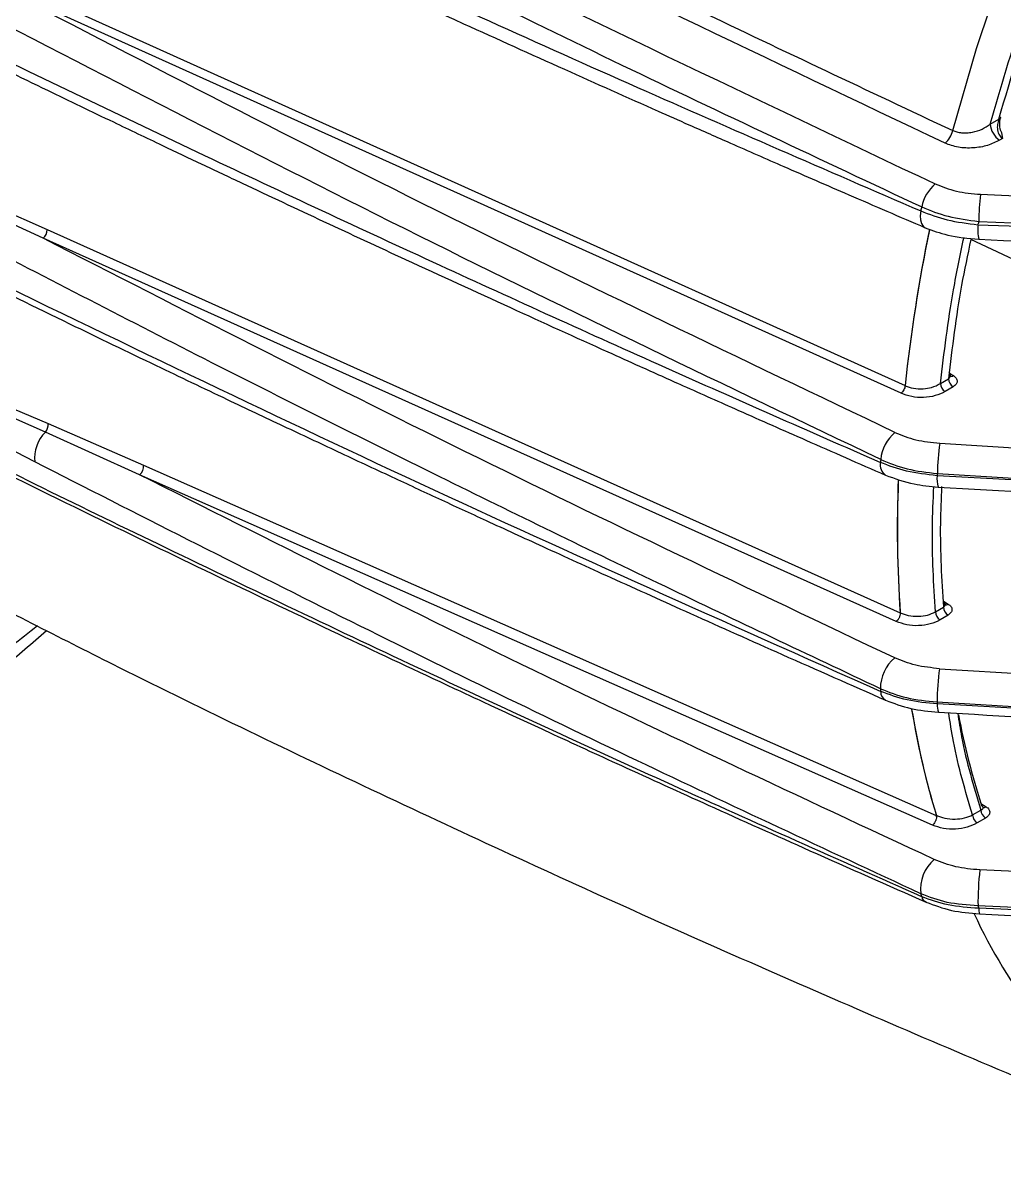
# Model space of a CAD drawing. Extents: x 11 to 120, y 2 to 94.
# Drawn here: x 88.389 to 90.615, y 10.559 to 13.146 of the extents above; entities that cross this region are included whole.
import ezdxf

# ---------------------------------------------------------------- set-up
doc = ezdxf.new("R2010")
doc.units = 0
doc.header["$MEASUREMENT"] = 0
doc.layers.add('OBJECT', color=7, linetype='CONTINUOUS')

msp = doc.modelspace()

# ---------------------------------------------------------------- linework, layer by layer
at = {"layer": 'OBJECT'}
for p, q in [((88.3198, 13.2578), (90.3904, 12.3232)), ((90.3814, 12.3059), (88.3109, 13.2405)), ((90.5837, 12.9165), (90.6031, 12.928)), ((90.6092, 12.8966), (90.6114, 12.884)), ((90.6114, 12.884), (90.605, 12.8801)), ((90.5617, 12.7573), (91.556, 12.7151)), ((88.4358, 12.6575), (88.273, 12.7321)), ((88.2798, 12.75), (88.4448, 12.6771)), ((90.5559, 12.6884), (91.5506, 12.6502)), ((90.5577, 12.6959), (91.5528, 12.6567)), ((90.3704, 11.7881), (88.4358, 12.6575)), ((88.4448, 12.6771), (90.3794, 11.808)), ((91.5331, 12.1902), (90.5397, 12.6547)), ((90.4922, 12.3508), (90.5002, 12.3459)), ((90.4927, 12.3455), (90.4935, 12.346)), ((90.4707, 12.3279), (90.4889, 12.3388)), ((90.4995, 12.3206), (90.4813, 12.3097)), ((88.3485, 12.2791), (88.4466, 12.237)), ((88.4405, 12.2176), (88.3435, 12.2611)), ((88.6543, 12.121), (88.4405, 12.2176)), ((88.4466, 12.237), (88.663, 12.1428)), ((88.4166, 12.1501), (88.3233, 12.1988)), ((90.4691, 12.1925), (91.4379, 12.1334)), ((88.663, 12.1428), (90.4612, 11.3481)), ((90.4526, 11.326), (88.6543, 12.121)), ((91.4326, 12.0649), (90.4633, 12.1189)), ((90.4637, 12.1237), (91.4326, 12.0655)), ((90.4775, 11.8344), (90.4884, 11.8276)), ((90.3794, 11.808), (90.3794, 11.807)), ((90.3796, 11.8069), (90.3796, 11.8079)), ((90.4593, 11.8099), (90.4774, 11.8207)), ((90.488, 11.8025), (90.47, 11.7917)), ((90.4687, 11.681), (91.4378, 11.6221)), ((90.4633, 11.6055), (91.4326, 11.5458)), ((91.4326, 11.5452), (90.4637, 11.6011)), ((90.5437, 11.3491), (90.5624, 11.3603)), ((90.5624, 11.3749), (90.5742, 11.3677)), ((90.4612, 11.3481), (90.4615, 11.345)), ((90.4618, 11.3449), (90.4614, 11.348)), ((90.5731, 11.3421), (90.5543, 11.3309)), ((91.5539, 11.1802), (90.56, 11.2244)), ((91.5506, 11.0966), (90.5559, 11.1428)), ((91.5526, 11.0923), (90.5577, 11.1374))]:
    msp.add_line(p, q, dxfattribs=at)
at = {"layer": 'OBJECT', "flags": 128}
for points in [[(90.4986, 12.9019), (90.5523, 13.0884), (90.615, 13.2754), (90.6865, 13.4622), (90.7664, 13.648), (90.8544, 13.8317), (90.95, 14.0126), (91.0528, 14.1899), (91.1623, 14.3627), (91.278, 14.5302), (91.3994, 14.6917), (91.5259, 14.8463), (91.657, 14.9934), (91.7919, 15.1323), (91.9301, 15.2624), (92.071, 15.3829), (92.2138, 15.4935), (92.358, 15.5935)], [(90.605, 12.9337), (90.6058, 12.933), (90.6066, 12.9319), (90.607, 12.9308), (90.6068, 12.9298), (90.606, 12.929), (90.6048, 12.9284), (90.6031, 12.928)], [(90.426, 12.7196), (90.4248, 12.7088), (90.4253, 12.6991), (90.4275, 12.691), (90.4312, 12.685), (90.4362, 12.6814)], [(90.4776, 11.8327), (90.4779, 11.8306), (90.4786, 11.8289), (90.4797, 11.8275), (90.481, 11.8266), (90.4826, 11.8262), (90.4844, 11.8262), (90.4864, 11.8267), (90.4884, 11.8276)]]:
    msp.add_lwpolyline(points, dxfattribs=at)
at = {"layer": 'OBJECT'}
for centre, radius, start, end in [((90.6305, 12.9195), 0.0469, 183.675, 237.0182), ((90.4469, 12.9135), 0.0529, 310.4879, 347.4178), ((90.5194, 12.7102), 0.0931, 130.5997, 168.5395), ((91.1764, 12.6864), 0.6188, 173.4275, 179.1221), ((94.6359, 11.7337), 4.3238, 166.6967, 166.8202), ((90.646, 12.6768), 0.0908, 172.6491, 193.7246), ((94.8484, 11.669), 4.4119, 166.5399, 166.6398), ((88.418, 12.6775), 0.0268, 311.6109, 359.1372), ((94.0698, 11.9299), 3.7004, 168.3334, 173.8984), ((94.0407, 11.9344), 3.6708, 168.3367, 173.9205), ((90.4955, 12.3525), 0.00808, 252.0253, 305.3355), ((90.4941, 12.3294), 0.0235, 183.6828, 236.9085), ((90.5123, 12.3403), 0.0235, 183.6817, 236.9096), ((88.4986, 12.1591), 0.0824, 134.7607, 186.2275), ((88.4212, 12.2343), 0.0255, 319.2015, 6.2329), ((90.428, 12.1461), 0.0933, 130.4406, 174.1639), ((90.9758, 12.1186), 0.5121, 171.7017, 179.4221), ((88.6372, 12.1405), 0.0259, 311.3114, 5.1185), ((90.3618, 12.1431), 0.0278, 167.9056, 235.2657), ((93.7637, 11.8677), 3.4405, 175.2008, 175.3118), ((93.159, 12), 2.7862, 177.7374, 183.9521), ((90.5131, 12.1105), 0.0504, 170.4551, 200.1176), ((94.1645, 11.8101), 3.714, 175.1565, 175.2318), ((93.1304, 11.9994), 2.7574, 177.7424, 183.9838), ((90.3713, 11.789), 0.0207, 66.1647, 66.8937), ((90.4828, 11.8114), 0.0235, 183.6828, 236.9085), ((90.5008, 11.8222), 0.0235, 183.683, 236.9102), ((90.4258, 11.6359), 0.0912, 130.2231, 180.263), ((90.9774, 11.6071), 0.5141, 171.7316, 180.1766), ((92.854, 11.8637), 2.5297, 185.1751, 185.3118), ((90.3576, 11.6288), 0.0224, 178.308, 239.903), ((93.2154, 11.8595), 2.7638, 185.2739, 185.3654), ((90.5041, 11.5965), 0.0407, 173.4755, 200.6368), ((92.3205, 11.9069), 1.9414, 189.4497, 196.7269), ((92.3198, 11.9066), 1.9405, 189.4958, 196.7279), ((92.2976, 11.9212), 1.8191, 190.9266, 197.626), ((90.5859, 11.3618), 0.0235, 183.6835, 236.9091), ((90.5694, 11.3745), 0.00829, 254.2984, 304.8344), ((90.4573, 11.3383), 0.0106, 66.9236, 68.3294), ((90.5671, 11.3506), 0.0235, 183.6824, 236.9115), ((90.5126, 11.181), 0.0872, 129.7553, 186.9832), ((91.1902, 11.1516), 0.6343, 173.4086, 180.79), ((92.108, 11.7101), 1.7665, 197.792, 198.0173), ((90.4457, 11.1675), 0.0179, 192.0367, 247.0549), ((92.2976, 11.7128), 1.8326, 198.121, 198.2994), ((90.5851, 11.1343), 0.0276, 173.6194, 200.9502), ((91.6176, 11.6188), 1.1789, 204.761, 231.4044)]:
    msp.add_arc(centre, radius, start, end, dxfattribs=at)
for points, knots in [([(90.5837, 12.9165), (90.6076, 12.9987), (90.6558, 13.1646), (90.7495, 13.4163), (90.8595, 13.6704), (90.987, 13.9238), (91.1303, 14.173), (91.2877, 14.4139), (91.457, 14.6432), (91.6359, 14.858), (91.8214, 15.0551), (92.0109, 15.2322), (92.2016, 15.3898), (92.3299, 15.478), (92.3935, 15.5218)], [0, 0, 0, 0, 0.080321, 0.16194, 0.244772, 0.329378, 0.414487, 0.5, 0.585518, 0.670628, 0.755228, 0.838065, 0.919682, 1, 1, 1, 1]), ([(87.0812, 14.66), (87.2545, 14.5626), (87.6127, 14.3613), (88.1638, 14.0642), (88.7407, 13.7621), (89.326, 13.4658), (89.9144, 13.1771), (90.3062, 12.9925), (90.4986, 12.9019)], [0, 0, 0, 0, 0.1582539, 0.327068, 0.4937068, 0.6683778, 0.8371406, 1, 1, 1, 1]), ([(90.4813, 12.8732), (90.0843, 13.0621), (89.2896, 13.4403), (88.1559, 14.0238), (87.4325, 14.4262), (87.0812, 14.6216)], [0, 0, 0, 0, 0.339225, 0.679039, 1, 1, 1, 1]), ([(90.6031, 12.928), (90.6321, 13.026), (90.6904, 13.2226), (90.8073, 13.5192), (90.9445, 13.8131), (91.1023, 14.0991), (91.2761, 14.3739), (91.4042, 14.5438), (91.468, 14.6285)], [0, 0, 0, 0, 0.165461, 0.332207, 0.5, 0.667784, 0.834534, 1, 1, 1, 1]), ([(87.0812, 14.5119), (87.4086, 14.33), (88.1158, 13.937), (89.2415, 13.3589), (90.0532, 12.9735), (90.4588, 12.7808)], [0, 0, 0, 0, 0.301353, 0.650905, 1, 1, 1, 1]), ([(87.0809, 14.4399), (87.286, 14.3258), (87.7083, 14.0909), (88.3657, 13.7424), (89.049, 13.3928), (89.737, 13.0535), (90.2009, 12.8355), (90.4282, 12.7287)], [0, 0, 0, 0, 0.190703, 0.392819, 0.598206, 0.803133, 1, 1, 1, 1]), ([(88.4166, 13.6307), (88.648, 13.521), (89.0988, 13.3075), (89.7692, 13.0041), (90.2113, 12.8126), (90.426, 12.7196)], [0, 0, 0, 0, 0.351668, 0.685, 1, 1, 1, 1]), ([(88.4272, 13.594), (88.4873, 13.5653), (88.5952, 13.5136), (88.7391, 13.4456), (88.8514, 13.3927), (88.9451, 13.349), (89.1214, 13.2669), (89.3456, 13.1639), (89.612, 13.0434), (89.7826, 12.9672), (89.9083, 12.9115), (90.0033, 12.8696), (90.1241, 12.8166), (90.2712, 12.7525), (90.3783, 12.7064), (90.4362, 12.6815)], [0, 0, 0, 0, 0.091689, 0.164516, 0.218484, 0.261787, 0.305981, 0.484382, 0.598114, 0.703056, 0.737321, 0.783987, 0.843319, 0.915322, 1, 1, 1, 1]), ([(90.3675, 12.2171), (90.0189, 12.3836), (89.322, 12.7165), (88.6479, 13.0658), (88.3109, 13.2405)], [0, 0, 0, 0, 0.500069, 1, 1, 1, 1]), ([(90.3352, 12.1556), (89.9845, 12.3231), (89.2785, 12.6605), (88.5959, 13.0147), (88.2523, 13.193)], [0, 0, 0, 0, 0.49662, 1, 1, 1, 1]), ([(88.246, 13.1122), (88.4307, 13.023), (88.7907, 12.849), (89.3251, 12.6003), (89.8361, 12.368), (90.1717, 12.2205), (90.3346, 12.1489)], [0, 0, 0, 0, 0.27038, 0.527173, 0.77038, 1, 1, 1, 1]), ([(88.2576, 13.0843), (88.32, 13.0539), (88.4321, 12.9994), (88.5817, 12.9276), (88.6985, 12.8718), (88.7958, 12.8256), (88.9791, 12.7389), (89.2122, 12.6301), (89.4891, 12.5028), (89.6664, 12.4223), (89.7971, 12.3634), (89.8959, 12.3191), (90.0215, 12.2631), (90.1744, 12.1954), (90.2858, 12.1466), (90.346, 12.1203)], [0, 0, 0, 0, 0.09169, 0.164516, 0.218483, 0.261785, 0.30598, 0.48438, 0.598112, 0.703053, 0.737319, 0.783987, 0.84332, 0.915323, 1, 1, 1, 1]), ([(90.4986, 12.9019), (90.5016, 12.9008), (90.5078, 12.8984), (90.5187, 12.8967), (90.5307, 12.8965), (90.5467, 12.8985), (90.5659, 12.9045), (90.5778, 12.9125), (90.5837, 12.9165)], [0, 0, 0, 0, 0.1169065, 0.238658, 0.3663335, 0.5008519, 0.7502482, 1, 1, 1, 1]), ([(90.6031, 12.928), (90.6018, 12.924), (90.5994, 12.916), (90.5997, 12.905), (90.6018, 12.8969), (90.6043, 12.8914), (90.6075, 12.8869), (90.6102, 12.8849), (90.6114, 12.884)], [0, 0, 0, 0, 0.250064, 0.499105, 0.634955, 0.762997, 0.884268, 1, 1, 1, 1]), ([(90.6097, 12.8969), (90.6087, 12.8989), (90.6057, 12.9047), (90.6044, 12.9168), (90.6061, 12.9257), (90.6069, 12.9302)], [0, 0, 0, 0, 0.208804, 0.598259, 1, 1, 1, 1]), ([(90.605, 12.8801), (90.5962, 12.8758), (90.5787, 12.8671), (90.5453, 12.8616), (90.5105, 12.8626), (90.491, 12.8697), (90.4813, 12.8732)], [0, 0, 0, 0, 0.250172, 0.500067, 0.749913, 1, 1, 1, 1]), ([(90.4588, 12.7808), (90.4744, 12.7747), (90.5058, 12.7623), (90.543, 12.7589), (90.5617, 12.7573)], [0, 0, 0, 0, 0.498504, 1, 1, 1, 1]), ([(90.426, 12.7196), (90.4455, 12.7121), (90.4851, 12.697), (90.532, 12.6913), (90.5559, 12.6884)], [0, 0, 0, 0, 0.490951, 1, 1, 1, 1]), ([(90.4282, 12.7287), (90.4476, 12.7207), (90.4871, 12.7047), (90.5339, 12.6989), (90.5577, 12.6959)], [0, 0, 0, 0, 0.493197, 1, 1, 1, 1]), ([(90.4362, 12.6815), (90.4528, 12.6753), (90.4902, 12.6613), (90.5336, 12.6574), (90.5578, 12.6553)], [0, 0, 0, 0, 0.443299, 1, 1, 1, 1]), ([(90.3346, 11.6355), (90.1717, 11.7124), (89.8361, 11.8709), (89.3251, 12.1204), (88.7907, 12.3875), (88.4307, 12.5743), (88.246, 12.6701)], [0, 0, 0, 0, 0.22962, 0.472827, 0.72962, 1, 1, 1, 1]), ([(90.3669, 11.7055), (90.0402, 11.8605), (89.3866, 12.1706), (88.7528, 12.4951), (88.4358, 12.6575)], [0, 0, 0, 0, 0.499771, 1, 1, 1, 1]), ([(90.4707, 12.3279), (90.4791, 12.3982), (90.4921, 12.5072), (90.5158, 12.6198), (90.5242, 12.6598)], [0, 0, 0, 0, 0.644548, 1, 1, 1, 1]), ([(90.5397, 12.6547), (90.5323, 12.62), (90.5097, 12.5128), (90.4973, 12.409), (90.4889, 12.3388)], [0, 0, 0, 0, 0.323975, 1, 1, 1, 1]), ([(90.5578, 12.6553), (90.7077, 12.6486), (91.039, 12.6338), (91.3705, 12.6211), (91.5521, 12.6141)], [0, 0, 0, 0, 0.452485, 1, 1, 1, 1]), ([(88.2523, 12.5965), (88.5959, 12.4303), (89.2785, 12.1002), (89.9845, 11.7857), (90.3352, 11.6295)], [0, 0, 0, 0, 0.50338, 1, 1, 1, 1]), ([(88.2636, 12.5766), (88.3407, 12.5389), (88.483, 12.4693), (88.6796, 12.3746), (88.8416, 12.2973), (88.9788, 12.2323), (89.1034, 12.1737), (89.2205, 12.119), (89.3327, 12.0668), (89.4467, 12.0141), (89.577, 11.9543), (89.7316, 11.8838), (89.9126, 11.8021), (90.1202, 11.7092), (90.2681, 11.644), (90.3464, 11.6094)], [0, 0, 0, 0, 0.113555, 0.209388, 0.287504, 0.349517, 0.408662, 0.467872, 0.518677, 0.570329, 0.631749, 0.705423, 0.791353, 0.889543, 1, 1, 1, 1]), ([(87.5907, 12.5077), (87.5968, 12.5045), (87.6389, 12.4828), (87.7174, 12.4426), (87.8266, 12.3869), (88.0036, 12.2972), (88.2496, 12.174), (88.5497, 12.0264), (88.8348, 11.8884), (89.0964, 11.7636), (89.3016, 11.6671), (89.4612, 11.5928), (89.5933, 11.5316), (89.7576, 11.4562), (89.9547, 11.3666), (90.1851, 11.2631), (90.3506, 11.1899), (90.4387, 11.151)], [0, 0, 0, 0, 0.0066599, 0.0459981, 0.0852811, 0.1251909, 0.2373953, 0.3500302, 0.4455979, 0.5397348, 0.6256005, 0.6605533, 0.7062608, 0.7630511, 0.8309309, 0.9099099, 1, 1, 1, 1]), ([(90.4282, 11.1637), (90.2393, 11.2477), (89.855, 11.4184), (89.2781, 11.685), (88.7044, 11.9582), (88.1401, 12.2351), (87.7759, 12.4209), (87.5937, 12.5139)], [0, 0, 0, 0, 0.194303, 0.395253, 0.602856, 0.80128, 1, 1, 1, 1]), ([(90.4889, 12.3388), (90.4898, 12.3395), (90.4914, 12.341), (90.493, 12.3434), (90.4933, 12.3451), (90.4934, 12.346)], [0, 0, 0, 0, 0.365005, 0.66223, 1, 1, 1, 1]), ([(90.4934, 12.346), (90.4935, 12.3461), (90.4937, 12.347), (90.4934, 12.3486), (90.4924, 12.3512), (90.4906, 12.3527), (90.4895, 12.3536)], [0, 0, 0, 0, 0.047233, 0.303289, 0.547406, 1, 1, 1, 1]), ([(90.5002, 12.3459), (90.5025, 12.344), (90.5073, 12.3403), (90.5092, 12.3332), (90.5069, 12.3261), (90.502, 12.3225), (90.4995, 12.3206)], [0, 0, 0, 0, 0.249985, 0.4998, 0.749159, 1, 1, 1, 1]), ([(90.3906, 12.3231), (90.3903, 12.3216), (90.3898, 12.3184), (90.3876, 12.3133), (90.3847, 12.3088), (90.3825, 12.3069), (90.3814, 12.3059)], [0, 0, 0, 0, 0.241915, 0.500004, 0.758081, 1, 1, 1, 1]), ([(90.3906, 12.3231), (90.3967, 12.3209), (90.4092, 12.3162), (90.4308, 12.3153), (90.4528, 12.3187), (90.4643, 12.3246), (90.4707, 12.3279)], [0, 0, 0, 0, 0.244677, 0.500062, 0.724507, 1, 1, 1, 1]), ([(90.4813, 12.3097), (90.4742, 12.3063), (90.4599, 12.2994), (90.4326, 12.2956), (90.4048, 12.2972), (90.3892, 12.303), (90.3814, 12.3059)], [0, 0, 0, 0, 0.250112, 0.500126, 0.75008, 1, 1, 1, 1]), ([(90.3675, 12.2171), (90.3829, 12.2108), (90.4138, 12.1983), (90.4506, 12.1944), (90.4691, 12.1925)], [0, 0, 0, 0, 0.498431, 1, 1, 1, 1]), ([(90.426, 11.1704), (90.2113, 11.2705), (89.7692, 11.4765), (89.0988, 11.8028), (88.648, 12.0323), (88.4166, 12.1501)], [0, 0, 0, 0, 0.315, 0.648332, 1, 1, 1, 1]), ([(90.4633, 12.1189), (90.4395, 12.1215), (90.3929, 12.1266), (90.3538, 12.1416), (90.3346, 12.1489)], [0, 0, 0, 0, 0.511471, 1, 1, 1, 1]), ([(90.3352, 12.1556), (90.3546, 12.1477), (90.3937, 12.1318), (90.4403, 12.1264), (90.4637, 12.1237)], [0, 0, 0, 0, 0.496594, 1, 1, 1, 1]), ([(90.4568, 11.248), (90.1527, 11.3899), (89.5429, 11.6743), (88.951, 11.9719), (88.6543, 12.121)], [0, 0, 0, 0, 0.498752, 1, 1, 1, 1]), ([(90.346, 12.1203), (90.3671, 12.1125), (90.4043, 12.0988), (90.4471, 12.0949), (90.4657, 12.0932)], [0, 0, 0, 0, 0.5663872, 1, 1, 1, 1]), ([(90.4593, 11.8099), (90.4555, 11.8725), (90.4499, 11.9648), (90.4543, 12.0629), (90.4558, 12.0944)], [0, 0, 0, 0, 0.678587, 1, 1, 1, 1]), ([(90.4657, 12.0932), (90.6119, 12.0848), (90.9349, 12.0664), (91.258, 12.0482), (91.4349, 12.0382)], [0, 0, 0, 0, 0.452487, 1, 1, 1, 1]), ([(90.4734, 12.094), (90.4722, 12.0661), (90.468, 11.9718), (90.4735, 11.8831), (90.4774, 11.8207)], [0, 0, 0, 0, 0.295581, 1, 1, 1, 1]), ([(88.2358, 11.8729), (88.3592, 11.8097), (88.6778, 11.6468), (89.1973, 11.3968), (89.7932, 11.1215), (90.3935, 10.8594), (90.838, 10.672), (91.0833, 10.5758), (91.1261, 10.559)], [0, 0, 0, 0, 0.130616, 0.337271, 0.543813, 0.750208, 0.956422, 1, 1, 1, 1]), ([(90.4774, 11.8207), (90.4781, 11.8211), (90.4795, 11.822), (90.4813, 11.8239), (90.4822, 11.8265), (90.4812, 11.8299), (90.4788, 11.8317), (90.4776, 11.8327)], [0, 0, 0, 0, 0.1426625, 0.2738495, 0.5009936, 0.7531375, 1, 1, 1, 1]), ([(90.4884, 11.8276), (90.4908, 11.8258), (90.4955, 11.8221), (90.4975, 11.815), (90.4953, 11.808), (90.4904, 11.8043), (90.488, 11.8025)], [0, 0, 0, 0, 0.250031, 0.499862, 0.749221, 1, 1, 1, 1]), ([(90.3796, 11.8069), (90.3795, 11.8053), (90.3793, 11.8028), (90.3781, 11.7992), (90.3769, 11.7964), (90.3754, 11.7937), (90.3733, 11.7907), (90.3715, 11.7891), (90.3704, 11.7881)], [0, 0, 0, 0, 0.242736, 0.372413, 0.504175, 0.635328, 0.76326, 1, 1, 1, 1]), ([(90.3796, 11.8079), (90.3855, 11.8056), (90.3979, 11.8009), (90.4201, 11.7992), (90.4423, 11.8019), (90.4537, 11.8072), (90.4593, 11.8099)], [0, 0, 0, 0, 0.237323, 0.500072, 0.750005, 1, 1, 1, 1]), ([(88.4225, 11.7781), (88.4032, 11.7627), (88.3435, 11.7153), (88.2731, 11.6733), (88.2255, 11.6449)], [0, 0, 0, 0, 0.323802, 1, 1, 1, 1]), ([(90.47, 11.7917), (90.4628, 11.7883), (90.4486, 11.7814), (90.4214, 11.7777), (90.3936, 11.7794), (90.3781, 11.7852), (90.3704, 11.7881)], [0, 0, 0, 0, 0.250088, 0.50011, 0.750076, 1, 1, 1, 1]), ([(88.1976, 11.5886), (88.2475, 11.6192), (88.3348, 11.6726), (88.4107, 11.7391), (88.4432, 11.7676)], [0, 0, 0, 0, 0.571184, 1, 1, 1, 1]), ([(90.4687, 11.681), (90.4502, 11.683), (90.4134, 11.6868), (90.3824, 11.6993), (90.3669, 11.7055)], [0, 0, 0, 0, 0.501586, 1, 1, 1, 1]), ([(90.3346, 11.6355), (90.3538, 11.6279), (90.3929, 11.6123), (90.4395, 11.6078), (90.4633, 11.6055)], [0, 0, 0, 0, 0.488529, 1, 1, 1, 1]), ([(90.4637, 11.6011), (90.4403, 11.6032), (90.3937, 11.6074), (90.3546, 11.6222), (90.3352, 11.6295)], [0, 0, 0, 0, 0.503406, 1, 1, 1, 1]), ([(90.3464, 11.6094), (90.3649, 11.6024), (90.4018, 11.5885), (90.4448, 11.5843), (90.4661, 11.5822)], [0, 0, 0, 0, 0.5043107, 1, 1, 1, 1]), ([(90.4661, 11.5822), (90.6122, 11.5738), (90.9351, 11.5553), (91.2581, 11.5371), (91.4349, 11.527)], [0, 0, 0, 0, 0.452469, 1, 1, 1, 1]), ([(90.5437, 11.3491), (90.5275, 11.4032), (90.5055, 11.4772), (90.4928, 11.559), (90.4895, 11.5808)], [0, 0, 0, 0, 0.732576, 1, 1, 1, 1]), ([(90.5098, 11.5797), (90.5126, 11.5618), (90.5248, 11.4842), (90.5461, 11.4142), (90.5624, 11.3603)], [0, 0, 0, 0, 0.230598, 1, 1, 1, 1]), ([(90.5624, 11.3603), (90.564, 11.3609), (90.5666, 11.362), (90.5674, 11.3637), (90.5677, 11.3645)], [0, 0, 0, 0, 0.579359, 1, 1, 1, 1]), ([(90.5677, 11.3645), (90.5678, 11.365), (90.5678, 11.366), (90.5671, 11.3675), (90.5658, 11.369), (90.5645, 11.3699), (90.5639, 11.3703)], [0, 0, 0, 0, 0.269144, 0.52379, 0.766448, 1, 1, 1, 1]), ([(90.5742, 11.3677), (90.5755, 11.3668), (90.5781, 11.365), (90.5816, 11.3607), (90.5832, 11.3548), (90.5805, 11.3477), (90.5756, 11.344), (90.5731, 11.3421)], [0, 0, 0, 0, 0.12539, 0.250871, 0.500279, 0.749234, 1, 1, 1, 1]), ([(90.4618, 11.3449), (90.4616, 11.3432), (90.4614, 11.3406), (90.4601, 11.3369), (90.4585, 11.3332), (90.456, 11.3291), (90.4537, 11.327), (90.4526, 11.326)], [0, 0, 0, 0, 0.251224, 0.383336, 0.515964, 0.770806, 1, 1, 1, 1]), ([(90.4614, 11.348), (90.4676, 11.3457), (90.4806, 11.3408), (90.5037, 11.3391), (90.5262, 11.3416), (90.5379, 11.3466), (90.5437, 11.3491)], [0, 0, 0, 0, 0.239397, 0.499824, 0.74984, 1, 1, 1, 1]), ([(90.5543, 11.3309), (90.5471, 11.3274), (90.5326, 11.3203), (90.5051, 11.3161), (90.4766, 11.3173), (90.4606, 11.3231), (90.4526, 11.326)], [0, 0, 0, 0, 0.250139, 0.500157, 0.750082, 1, 1, 1, 1]), ([(90.56, 11.2244), (90.5413, 11.2261), (90.5041, 11.2295), (90.4726, 11.2419), (90.4568, 11.248)], [0, 0, 0, 0, 0.501563, 1, 1, 1, 1]), ([(90.5559, 11.1428), (90.532, 11.1445), (90.4851, 11.1477), (90.4455, 11.1629), (90.426, 11.1704)], [0, 0, 0, 0, 0.509049, 1, 1, 1, 1]), ([(90.5577, 11.1374), (90.5339, 11.139), (90.4871, 11.142), (90.4476, 11.1566), (90.4282, 11.1637)], [0, 0, 0, 0, 0.5068029, 1, 1, 1, 1]), ([(90.4378, 11.1514), (90.4567, 11.1443), (90.4941, 11.1302), (90.5378, 11.1264), (90.5593, 11.1245)], [0, 0, 0, 0, 0.505073, 1, 1, 1, 1]), ([(90.5592, 11.1245), (90.7101, 11.1175), (91.0435, 11.102), (91.3772, 11.0886), (91.56, 11.0812)], [0, 0, 0, 0, 0.452447, 1, 1, 1, 1])]:
    msp.add_open_spline(points, degree=3, knots=knots, dxfattribs=at)

doc.saveas('drawing.dxf')
